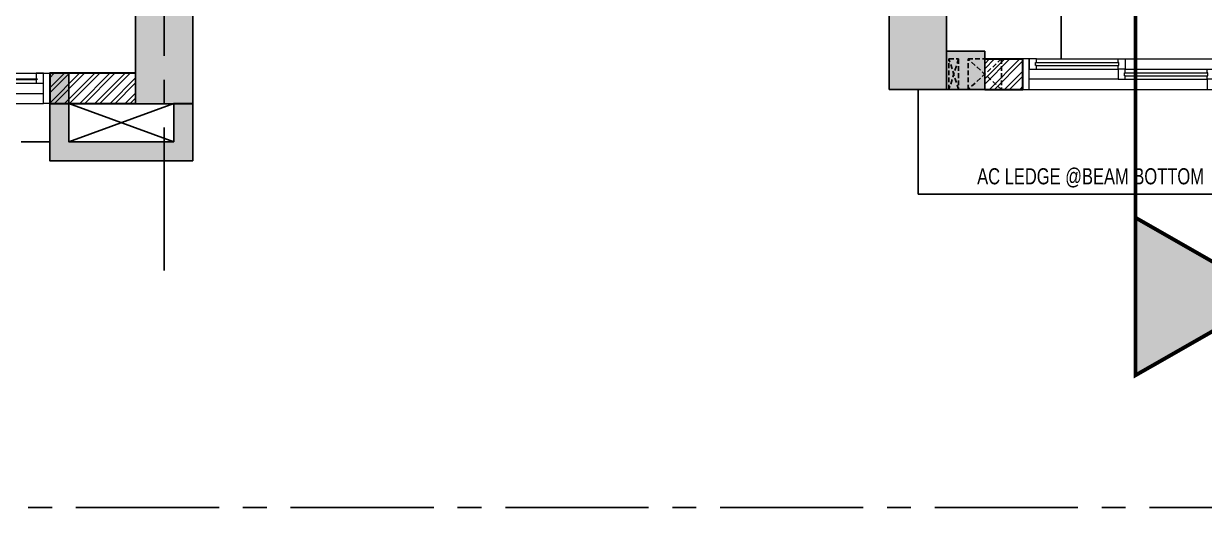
# Model space of a CAD drawing. Header units: millimetres. Extents: x 1066295 to 1300022, y -5734212 to -5454663.
# Drawn here: x 1187601 to 1193788, y -5724270 to -5721662 of the extents above; entities that cross this region are included whole.
import ezdxf

# ---------------------------------------------------------------- set-up
doc = ezdxf.new("R2010")
doc.units = ezdxf.units.MM
doc.header["$LTSCALE"] = 1000
doc.header["$MEASUREMENT"] = 0
for name, pattern in [('AUDIT_D_120904163729-0', [0]), ('T9_KEY PLAN(TYPICAL FLOOR)$0$3BHK-A$0$AUDIT_D_120904163729-0', [0]), ('T9_KEY PLAN(TYPICAL FLOOR)$0$3BHK-A$0$HIDDEN', [0.375, 0.25, -0.125]), ('T9_KEY PLAN(TYPICAL FLOOR)$0$T8 - TYPICAL FLOOR CORE$0$HIDDEN', [0.375, 0.25, -0.125]), ('T9_KEY PLAN(TYPICAL FLOOR)$0$T8(T9 IS SIMILAR) - TYPICAL FLOOR ELEVATION$0$AUDIT_D_120904163729-0', [0]), ('T9_KEY PLAN(TYPICAL FLOOR)$0$T8(T9 IS SIMILAR) - TYPICAL FLOOR ELEVATION$0$HIDDEN', [0.375, 0.25, -0.125]), ('T9_KEY PLAN(TYPICAL FLOOR)$0$T8_REFUGE COLUMNS$0$CENTER2', [1.125, 0.75, -0.125, 0.125, -0.125]), ('T9_PROFILE SECTIONS$0$T8_PROFILE SECTIONS$0$HIDDEN', [0.375, 0.25, -0.125]), ('T9_PROFILE SECTIONS$0$T8_PROFILE SECTIONS$0$PHANTOM2', [1.25, 0.625, -0.125, 0.125, -0.125, 0.125, -0.125])]:
    doc.linetypes.add(name, pattern=pattern)
doc.layers.get('0').update_dxf_attribs({"linetype": 'AUDIT_D_120904163729-0'})
for name, color, linetype in [('T9_KEY PLAN(TYPICAL FLOOR)$0$3BHK-A$0$$0$a-KIT FIX', 251, 'Continuous'), ('T9_KEY PLAN(TYPICAL FLOOR)$0$3BHK-A$0$A-HATCH -160', 251, 'T9_KEY PLAN(TYPICAL FLOOR)$0$3BHK-A$0$AUDIT_D_120904163729-0'), ('T9_KEY PLAN(TYPICAL FLOOR)$0$T8 - TYPICAL FLOOR CORE$0$A-SLAB SUNK-AC LEDGES', 251, 'T9_KEY PLAN(TYPICAL FLOOR)$0$T8 - TYPICAL FLOOR CORE$0$HIDDEN'), ('T9_KEY PLAN(TYPICAL FLOOR)$0$T8(T9 IS SIMILAR) - TYPICAL FLOOR ELEVATION$0$A-WALL HATCH', 252, 'T9_KEY PLAN(TYPICAL FLOOR)$0$T8(T9 IS SIMILAR) - TYPICAL FLOOR ELEVATION$0$AUDIT_D_120904163729-0'), ('T9_KEY PLAN(TYPICAL FLOOR)$0$T8(T9 IS SIMILAR) - TYPICAL FLOOR ELEVATION$0$A-WALL-FEATURES', 6, 'T9_KEY PLAN(TYPICAL FLOOR)$0$T8(T9 IS SIMILAR) - TYPICAL FLOOR ELEVATION$0$AUDIT_D_120904163729-0'), ('T9_KEY PLAN(TYPICAL FLOOR)$0$T8_REFUGE COLUMNS$0$A-CENTERLINE', 193, 'T9_KEY PLAN(TYPICAL FLOOR)$0$T8_REFUGE COLUMNS$0$CENTER2'), ('T9_KEY PLAN(TYPICAL FLOOR)$0$T8_REFUGE COLUMNS$0$A-RCC COLS', 3, 'Continuous'), ('T9_KEY PLAN(TYPICAL FLOOR)$0$T8_REFUGE COLUMNS$0$A-SHEAR WALL THICKENING', 3, 'Continuous'), ('T9_KEY PLAN(TYPICAL FLOOR)$0$T8_TYPICAL COLUMNS$0$A-RCC COLS', 3, 'Continuous'), ('T9_KEY PLAN(TYPICAL FLOOR)$0$T8_TYPICAL COLUMNS$0$A-SHEAR WALL THICKENING', 3, 'Continuous'), ('T9_PROFILE SECTIONS$0$T8_PROFILE SECTIONS$0$A-PROFILE SECTIONS', 81, 'T9_PROFILE SECTIONS$0$T8_PROFILE SECTIONS$0$PHANTOM2')]:
    doc.layers.add(name, color=color, linetype=linetype)
for name, color, linetype, lineweight in [('T9_KEY PLAN(TYPICAL FLOOR)$0$3BHK-A$0$$0$Window', 4, 'Continuous', 20), ('T9_KEY PLAN(TYPICAL FLOOR)$0$3BHK-A$0$$1$A-WALL- 160', 6, 'Continuous', 30), ('T9_KEY PLAN(TYPICAL FLOOR)$0$3BHK-A$0$A-WALL- 160', 6, 'Continuous', 30), ('T9_KEY PLAN(TYPICAL FLOOR)$0$3BHK-A$0$Window', 4, 'Continuous', 20), ('T9_KEY PLAN(TYPICAL FLOOR)$0$T8(T9 IS SIMILAR) - DIMENSION & TEXTING$0$T8 - TYPICAL FLOOR CORE$0$$1$a-Text', 4, 'Continuous', 0), ('T9_KEY PLAN(TYPICAL FLOOR)$0$T8(T9 IS SIMILAR)$0$D&W', 8, 'Continuous', 25)]:
    doc.layers.add(name, color=color, linetype=linetype, lineweight=lineweight)
doc.layers.add('T9_KEY PLAN(TYPICAL FLOOR)$0$T8_REFUGE COLUMNS$0$COL-HATCH', color=7, linetype='Continuous', lineweight=25, true_color=0xa3a3a3)
doc.styles.add('T9_KEY PLAN(TYPICAL FLOOR)$0$T8(T9 IS SIMILAR) - DIMENSION & TEXTING$0$T8 - TYPICAL FLOOR CORE$0$$1$ARIAL ARROW', font='swisscl.ttf')
pattern_1 = [(45, (-0.6522651603445411, 1285.594474900514), (-39.77475644174329, 39.7747564417433), []), (45, (25.86423909012228, 1285.594474900514), (-39.77475644174329, 39.7747564417433), [])]

# ---------------------------------------------------------------- blocks, each defined once
blk = doc.blocks.new('T9_PROFILE SECTIONS$0$T8_PROFILE SECTIONS$0$MH')
at = {"layer": 'T9_PROFILE SECTIONS$0$T8_PROFILE SECTIONS$0$A-PROFILE SECTIONS', "linetype": 'T9_PROFILE SECTIONS$0$T8_PROFILE SECTIONS$0$HIDDEN', "ltscale": 2}
h = blk.add_hatch(color=256, dxfattribs=at)
h.dxf.hatch_style = 1
h.paths.add_polyline_path([(1140354.458393542, -5697433.571052491), (1141077.626649499, -5697846.573007102), (1140354.458393542, -5698259.574961714)])
at = {"layer": 'T9_PROFILE SECTIONS$0$T8_PROFILE SECTIONS$0$A-PROFILE SECTIONS', "linetype": 'T9_PROFILE SECTIONS$0$T8_PROFILE SECTIONS$0$HIDDEN', "ltscale": 2, "const_width": 20}
blk.add_lwpolyline([(1140354.458393542, -5697433.571052491), (1140354.458393542, -5697433.571052491), (1141077.626649499, -5697846.573007102), (1140354.458393542, -5698259.574961714)], close=True, dxfattribs=at)
blk.add_lwpolyline([(1140354.458393542, -5697433.571052491), (1140354.458393542, -5700003.562580775)], dxfattribs=at)
blk = doc.blocks.new('T9_PROFILE SECTIONS$0$PROFILE SECTION LINE T9')
at = {"layer": 'T9_PROFILE SECTIONS$0$T8_PROFILE SECTIONS$0$A-PROFILE SECTIONS', "linetype": 'ByBlock', "xscale": -1, "rotation": 180}
blk.add_blockref('T9_PROFILE SECTIONS$0$T8_PROFILE SECTIONS$0$MH', (-1130900.981382919, -5706925.119072598, 0.02432551863291288), dxfattribs=at)
blk = doc.blocks.new('T9_KEY PLAN(TYPICAL FLOOR)$0$T8_REFUGE COLUMNS$0$A$C277F3394')
at = {"layer": 'T9_KEY PLAN(TYPICAL FLOOR)$0$T8_REFUGE COLUMNS$0$A-SHEAR WALL THICKENING', "linetype": 'ByBlock'}
h = blk.add_hatch(color=31, dxfattribs=at)
h.dxf.hatch_style = 1
h.paths.add_polyline_path([(-10710.19542702683, -184.9999999934807), (-10910.19542702683, -184.9999999934807), (-10910.19542702683, -384.9999999934807), (-10710.19542702683, -384.9999999934807)])
blk.add_lwpolyline([(-10710.19542702683, -184.9999999934807), (-10910.19542702683, -184.9999999934807), (-10910.19542702683, -384.9999999934807), (-10710.19542702683, -384.9999999934807)], close=True, dxfattribs=at)
blk = doc.blocks.new('T9_KEY PLAN(TYPICAL FLOOR)$0$T8_REFUGE COLUMNS$0$A$C46A13422')
at = {"layer": 'T9_KEY PLAN(TYPICAL FLOOR)$0$T8_REFUGE COLUMNS$0$A-SHEAR WALL THICKENING', "linetype": 'ByBlock'}
blk.add_blockref('T9_KEY PLAN(TYPICAL FLOOR)$0$T8_REFUGE COLUMNS$0$A$C277F3394', (-5609.804574582027, -7500.000000004657), dxfattribs=at)
blk = doc.blocks.new('T9_KEY PLAN(TYPICAL FLOOR)$0$T8_REFUGE COLUMNS')
at = {"layer": 'T9_KEY PLAN(TYPICAL FLOOR)$0$T8_REFUGE COLUMNS$0$COL-HATCH', "linetype": 'ByBlock'}
h = blk.add_hatch(color=256, dxfattribs=at)
h.dxf.hatch_style = 1
h.paths.add_polyline_path([(1215902.093489878, -5706299.862868129), (1216152.093489878, -5706299.862868129), (1216152.093489878, -5708099.863253396), (1215902.093489878, -5708099.863253396)])
h.paths.add_polyline_path([(1215902.093489878, -5708099.863253396), (1213292.093489846, -5708099.863253396), (1213292.093489846, -5707849.863253396), (1215902.093489878, -5707849.863253396)])
h.paths.add_polyline_path([(1196642.142185693, -5706299.862868129), (1196392.142185693, -5706299.862868129), (1196392.142185693, -5708099.863253396), (1196642.142185693, -5708099.863253396)])
h.paths.add_polyline_path([(1215902.069074492, -5723474.863638669), (1216152.069074492, -5723474.863638669), (1216152.069074492, -5721674.863253403), (1215902.069074492, -5721674.863253403)])
h.paths.add_polyline_path([(1215902.069074492, -5721924.863253403), (1213292.06907446, -5721924.863253403), (1213292.06907446, -5721674.863253405), (1215902.069074492, -5721674.863253405)])
h.paths.add_polyline_path([(1196642.069074492, -5723474.863638669), (1196392.069074492, -5723474.863638669), (1196392.069074492, -5721674.863253403), (1196642.069074492, -5721674.863253403)])
h.paths.add_polyline_path([(1198957.069074492, -5709939.863253396), (1199207.069074492, -5709939.863253396), (1199207.069074492, -5714149.863253396), (1198957.069074492, -5714149.863253396)])
h.paths.add_polyline_path([(1197682.069074492, -5711799.863253396), (1197432.069074492, -5711799.863253396), (1197432.069074492, -5709939.863253396), (1197682.069074492, -5709939.863253396)])
h.paths.add_polyline_path([(1184832.069074492, -5718799.863253396), (1185182.069074492, -5718799.863253396), (1185182.069074492, -5709299.863253396), (1184832.069074492, -5709299.863253396)])
h.paths.add_polyline_path([(1194132.069074492, -5714149.863253396), (1193882.069074492, -5714149.863253396), (1193882.069074492, -5709939.863253396), (1194132.069074492, -5709939.863253396)])
h.paths.add_polyline_path([(1189932.06907449, -5714149.863253396), (1190232.069074491, -5714149.863253396), (1190232.069074492, -5709914.863253396), (1189932.069074492, -5709914.863253396)])
h.paths.add_polyline_path([(1189932.069074492, -5719684.863253396), (1190232.069074492, -5719684.863253396), (1190232.069074492, -5715449.863253396), (1189932.069074492, -5715449.863253396)])
h.paths.add_polyline_path([(1194182.069072882, -5719609.863253396), (1193882.069074492, -5719609.863253396), (1193882.069074492, -5717174.863253396), (1194182.069072882, -5717174.863253396)])
h.paths.add_polyline_path([(1215612.069074492, -5719609.863253396), (1215862.069073092, -5719609.863253396), (1215862.069073092, -5715374.863253402), (1215612.069074492, -5715374.863253402)])
h.paths.add_polyline_path([(1210702.069074492, -5711724.863253396), (1207452.069074491, -5711724.863253396), (1207452.069074491, -5711474.861135699), (1210702.069074492, -5711474.861135699)])
h.paths.add_polyline_path([(1210702.069074492, -5713624.863253396), (1207452.069074491, -5713624.863253396), (1207452.069074491, -5713874.865371093), (1210702.069074492, -5713874.865371093)])
h.paths.add_polyline_path([(1210952.069074492, -5711474.861135699), (1210702.069074492, -5711474.861135699), (1210702.069074492, -5713874.863253396), (1210952.069074492, -5713874.863253396)])
h.paths.add_polyline_path([(1202442.065258295, -5712799.863253396), (1202692.069074492, -5712799.863253396), (1202692.069074492, -5710799.863253396), (1202442.065258295, -5710799.863253396)], flags=17)
h.paths.add_polyline_path([(1196682.069077291, -5715374.863253402), (1196932.069074492, -5715374.863253402), (1196932.069074492, -5719609.863253396), (1196682.069077291, -5719609.863253396)])
h.paths.add_polyline_path([(1210052.069074492, -5727009.863253403), (1209752.069074491, -5727009.863253403), (1209752.069074491, -5724474.863253403), (1210052.069074492, -5724474.863253403)])
h.paths.add_polyline_path([(1202492.069074492, -5727009.863253403), (1202792.069074492, -5727009.863253403), (1202792.069074492, -5724474.863253403), (1202492.069074492, -5724474.863253403)])
h.paths.add_polyline_path([(1199382.069074492, -5726829.863253403), (1199132.069074492, -5726829.863253403), (1199132.069074492, -5724474.863253403), (1199382.069074492, -5724474.863253403)])
h.paths.add_polyline_path([(1195392.069074492, -5726519.859366556), (1195742.069074492, -5726519.859366556), (1195742.069074492, -5724724.863253403), (1195392.069074492, -5724724.863253403)])
h.paths.add_polyline_path([(1195742.069074492, -5724124.863883417), (1195392.069074492, -5724124.863883417), (1195392.069074492, -5723274.863253403), (1195742.069074492, -5723274.863253403)])
h.paths.add_polyline_path([(1217152.069074492, -5726519.859366556), (1216802.069074492, -5726519.859366556), (1216802.069074492, -5724724.863253403), (1217152.069074492, -5724724.863253403)])
h.paths.add_polyline_path([(1216802.069074492, -5724124.863883417), (1217152.069074492, -5724124.863883417), (1217152.069074492, -5723274.863253403), (1216802.069074492, -5723274.863253403)])
h.paths.add_polyline_path([(1213162.069074492, -5726829.863253403), (1213412.069074492, -5726829.863253403), (1213412.069074492, -5724474.863253403), (1213162.069074492, -5724474.863253403)])
h.paths.add_polyline_path([(1209602.069074491, -5723474.863253403), (1209852.069074491, -5723474.863253403), (1209852.069074491, -5721674.863253403), (1209602.069074491, -5721674.863253403)])
h.paths.add_polyline_path([(1212262.069074492, -5721674.863253403), (1210752.069074492, -5721674.863253403), (1210752.069074492, -5721924.863253403), (1212262.069074492, -5721924.863253403)])
h.paths.add_polyline_path([(1212742.069074492, -5719224.863253402), (1207452.069074492, -5719224.863253403), (1207452.069074492, -5718974.863253403), (1212742.069074492, -5718974.863253402)])
h.paths.add_polyline_path([(1214067.069074491, -5718349.863253396), (1213817.069074491, -5718349.863253396), (1213817.069074492, -5716424.863253396), (1214067.069074492, -5716424.863253396)])
h.paths.add_polyline_path([(1213587.069074492, -5709939.863253396), (1213337.069074492, -5709939.863253396), (1213337.069074492, -5714149.863253396), (1213587.069074492, -5714149.863253396)])
h.paths.add_polyline_path([(1214862.069074492, -5711799.863253396), (1215112.069074492, -5711799.863253396), (1215112.069074492, -5709939.863253396), (1214862.069074492, -5709939.863253396)])
h.paths.add_polyline_path([(1227712.069074492, -5718799.863253396), (1227362.069074492, -5718799.863253396), (1227362.069074492, -5709299.863253396), (1227712.069074492, -5709299.863253396)])
h.paths.add_polyline_path([(1218412.069074492, -5714149.863253396), (1218662.069074492, -5714149.863253396), (1218662.069074492, -5709939.863253396), (1218412.069074492, -5709939.863253396)])
h.paths.add_polyline_path([(1222612.069074493, -5714149.863253396), (1222312.069074492, -5714149.863253396), (1222312.069074491, -5709914.863253396), (1222612.069074492, -5709914.863253396)])
h.paths.add_polyline_path([(1222612.069074492, -5719684.863253396), (1222312.069074492, -5719684.863253396), (1222312.069074492, -5715449.863253396), (1222612.069074492, -5715449.863253396)])
h.paths.add_polyline_path([(1218362.069076101, -5719609.863253396), (1218662.069074492, -5719609.863253396), (1218662.069074492, -5717174.863253396), (1218362.069076101, -5717174.863253396)])
h.paths.add_polyline_path([(1202742.069074492, -5716974.863253378), (1202992.069074492, -5716974.863253378), (1202992.069074492, -5718974.863253403), (1202742.069074492, -5718974.863253403)])
h.paths.add_polyline_path([(1204842.069074492, -5716974.863253378), (1205092.069074492, -5716974.863253378), (1205092.069074492, -5718974.863253403), (1204842.069074492, -5718974.863253403)])
h.paths.add_polyline_path([(1217152.069084531, -5701889.863253396), (1216802.069084531, -5701889.863253396), (1216802.069077838, -5705049.858736535), (1217152.069077838, -5705049.858736535)])
h.paths.add_polyline_path([(1216802.069077838, -5705649.862623381), (1217152.069077838, -5705649.862623381), (1217152.069077838, -5706499.863253396), (1216802.069077838, -5706499.863253396)])
h.paths.add_polyline_path([(1213162.069077838, -5701089.863253396), (1213412.069077838, -5701089.863253396), (1213412.069077839, -5705299.863253396), (1213162.069077839, -5705299.863253396)])
h.paths.add_polyline_path([(1210052.069074492, -5701089.863253396), (1209752.069074491, -5701089.863253396), (1209752.069074491, -5705299.863253396), (1210052.069074492, -5705299.863253396)])
h.paths.add_polyline_path([(1209602.069074491, -5706299.863253396), (1209852.069074491, -5706299.863253396), (1209852.069074491, -5708099.863253396), (1209602.069074491, -5708099.863253396)])
h.paths.add_polyline_path([(1212262.093489846, -5708099.863253396), (1210752.093489846, -5708099.863253396), (1210752.093489846, -5707849.863253396), (1212262.093489846, -5707849.863253396)])
h.paths.add_polyline_path([(1195392.069077838, -5701889.863253396), (1195742.069077838, -5701889.863253396), (1195742.069077838, -5705049.858736535), (1195392.069077838, -5705049.858736535)])
h.paths.add_polyline_path([(1195742.069077838, -5705649.862623381), (1195392.069077838, -5705649.862623381), (1195392.069077838, -5706499.863253396), (1195742.069077838, -5706499.863253396)])
h.paths.add_polyline_path([(1199382.069077838, -5701089.863253396), (1199132.069077838, -5701089.863253396), (1199132.069077839, -5705299.863253396), (1199382.069077839, -5705299.863253396)])
h.paths.add_polyline_path([(1202492.069074492, -5701089.863253396), (1202792.069074492, -5701089.863253396), (1202792.069074492, -5705299.863253396), (1202492.069074492, -5705299.863253396)])
h.paths.add_polyline_path([(1202942.069074492, -5706299.863253396), (1202692.069074492, -5706299.863253396), (1202692.069074492, -5708099.863253396), (1202942.069074492, -5708099.863253396)])
h.paths.add_polyline_path([(1200282.044659137, -5708099.863253396), (1201792.044659137, -5708099.863253396), (1201792.044659137, -5707849.863253396), (1200282.044659137, -5707849.863253396)])
h.paths.add_polyline_path([(1207452.069074491, -5710799.863253397), (1211787.069074492, -5710799.8632534), (1211787.069074492, -5710549.863253399), (1207452.069074491, -5710549.863253396)])
h.paths.add_polyline_path([(1200042.069074492, -5713849.862096218), (1200042.069074492, -5710549.863253396), (1205092.069074492, -5710549.863253396), (1205092.069074492, -5712999.863253396), (1204842.069074492, -5712999.863253396), (1204841.987936882, -5710799.863253396), (1200292.069074492, -5710799.863253396), (1200292.069074492, -5713849.862096218)])
h.paths.add_polyline_path([(1198907.069074492, -5719224.863253403), (1205092.069074492, -5719224.863253403), (1205092.069074492, -5718974.863253403), (1198907.069074492, -5718974.863253403)])
h.paths.add_polyline_path([(1202942.069074492, -5723474.863253403), (1202692.069074492, -5723474.863253403), (1202692.069074492, -5721674.863253403), (1202942.069074492, -5721674.863253403)])
h.paths.add_polyline_path([(1200282.069074492, -5721674.863253403), (1201792.069074492, -5721674.863253403), (1201792.069074492, -5721924.863253403), (1200282.069074492, -5721924.863253403)])
h.paths.add_polyline_path([(1196932.069074492, -5715624.863253403), (1203832.069074492, -5715624.863253403), (1203832.069074492, -5715374.863253402), (1196932.069074492, -5715374.863253402)])
h.paths.add_polyline_path([(1215612.069074492, -5715624.863253403), (1207452.069074491, -5715624.863253403), (1207452.069074491, -5715374.863253396), (1215612.069074492, -5715374.863253396)])
h.paths.add_polyline_path([(1196642.069074492, -5721924.863253403), (1199252.069074523, -5721924.863253403), (1199252.069074523, -5721674.863253405), (1196642.069074492, -5721674.863253405)])
h.paths.add_polyline_path([(1196642.142185693, -5708099.863253396), (1199252.142185725, -5708099.863253396), (1199252.142185725, -5707849.863253396), (1196642.142185693, -5707849.863253396)])
h.paths.add_polyline_path([(1198007.069074492, -5718974.863253403), (1196932.069074492, -5718974.863253403), (1196932.069074492, -5719224.863253403), (1198007.069074492, -5719224.863253403)])
at = {"layer": 'T9_KEY PLAN(TYPICAL FLOOR)$0$T8_REFUGE COLUMNS$0$A-CENTERLINE'}
for p, q in [((1190082.069074492, -5720558.787659312), (1190082.069074492, -5698299.636913834)), ((1217370.295760799, -5721799.863253404), (1182156.903157666, -5721799.863253404))]:
    blk.add_line(p, q, dxfattribs=at)
at = {"layer": 'T9_KEY PLAN(TYPICAL FLOOR)$0$T8_REFUGE COLUMNS$0$A-RCC COLS', "linetype": 'ByBlock'}
for points in [[(1189932.069074492, -5719684.863253396), (1190232.069074492, -5719684.863253396), (1190232.069074492, -5715449.863253396), (1189932.069074492, -5715449.863253396)], [(1194182.069072882, -5719609.863253396), (1193882.069074492, -5719609.863253396), (1193882.069074492, -5717174.863253396), (1194182.069072882, -5717174.863253396)]]:
    blk.add_lwpolyline(points, close=True, dxfattribs=at)
blk.add_blockref('T9_KEY PLAN(TYPICAL FLOOR)$0$T8_REFUGE COLUMNS$0$A$C46A13422', (1210702.069074492, -5711724.863253396), dxfattribs=at)
blk = doc.blocks.new('T9_KEY PLAN(TYPICAL FLOOR)$0$T8_TYPICAL COLUMNS$0$A$C277F3394')
at = {"layer": 'T9_KEY PLAN(TYPICAL FLOOR)$0$T8_TYPICAL COLUMNS$0$A-SHEAR WALL THICKENING', "linetype": 'ByBlock'}
h = blk.add_hatch(color=31, dxfattribs=at)
h.dxf.hatch_style = 1
h.paths.add_polyline_path([(-10710.19542702683, -184.9999999934807), (-10910.19542702683, -184.9999999934807), (-10910.19542702683, -384.9999999934807), (-10710.19542702683, -384.9999999934807)])
blk.add_lwpolyline([(-10710.19542702683, -184.9999999934807), (-10910.19542702683, -184.9999999934807), (-10910.19542702683, -384.9999999934807), (-10710.19542702683, -384.9999999934807)], close=True, dxfattribs=at)
blk = doc.blocks.new('T9_KEY PLAN(TYPICAL FLOOR)$0$T8_TYPICAL COLUMNS$0$A$C46A13422')
at = {"layer": 'T9_KEY PLAN(TYPICAL FLOOR)$0$T8_TYPICAL COLUMNS$0$A-SHEAR WALL THICKENING', "linetype": 'ByBlock'}
blk.add_blockref('T9_KEY PLAN(TYPICAL FLOOR)$0$T8_TYPICAL COLUMNS$0$A$C277F3394', (-5609.804574582027, -7500.000000004657), dxfattribs=at)
blk = doc.blocks.new('T9_KEY PLAN(TYPICAL FLOOR)$0$T8_TYPICAL COLUMNS')
at = {"layer": 'T9_KEY PLAN(TYPICAL FLOOR)$0$T8_TYPICAL COLUMNS$0$A-RCC COLS', "linetype": 'ByBlock'}
for name, p in [('T9_KEY PLAN(TYPICAL FLOOR)$0$T8_REFUGE COLUMNS', (0, 0)), ('T9_KEY PLAN(TYPICAL FLOOR)$0$T8_TYPICAL COLUMNS$0$A$C46A13422', (1210702.069074492, -5711724.863253396))]:
    blk.add_blockref(name, p, dxfattribs=at)
blk = doc.blocks.new('T9_KEY PLAN(TYPICAL FLOOR)$0$3BHK-A$0$2400')
at = {"layer": 'T9_KEY PLAN(TYPICAL FLOOR)$0$3BHK-A$0$Window', "color": 1, "lineweight": 13}
for p, q in [((1151176.486151809, -5692111.929242792), (1148842.486151809, -5692111.929242792)), ((1149607.486151809, -5692111.929242792), (1148879.986151809, -5692111.929242792)), ((1149607.486151809, -5692165.255909459), (1148879.986151809, -5692165.255909459)), ((1150373.736151809, -5692165.255909459), (1149644.986151809, -5692165.255909459)), ((1150411.236151809, -5692165.255909459), (1151176.48615181, -5692165.25590946)), ((1149607.486151809, -5692218.582576125), (1148842.486151809, -5692218.582576125)), ((1150373.736151809, -5692218.582576125), (1149644.986151809, -5692218.582576125)), ((1151138.986151809, -5692218.582576125), (1150411.236151809, -5692218.582576125)), ((1150373.736151809, -5692271.929242792), (1148842.486151809, -5692271.929242792)), ((1151138.986151809, -5692271.929242792), (1150411.236151809, -5692271.929242792))]:
    blk.add_line(p, q, dxfattribs=at)
at = {"layer": 'T9_KEY PLAN(TYPICAL FLOOR)$0$3BHK-A$0$Window', "color": 5, "lineweight": 13}
for p, q in [((1149607.486151809, -5692142.172576125), (1148879.986151809, -5692142.172576125)), ((1149607.486151809, -5692146.672576125), (1148879.986151809, -5692146.672576125)), ((1150373.736151809, -5692183.839242792), (1149644.986151809, -5692183.839242792)), ((1150373.736151809, -5692199.999242792), (1149644.986151809, -5692199.999242792)), ((1151138.986151809, -5692237.165909459), (1150411.236151809, -5692237.165909459)), ((1151138.986151809, -5692253.345909459), (1150411.236151809, -5692253.345909459))]:
    blk.add_line(p, q, dxfattribs=at)
at = {"layer": 'T9_KEY PLAN(TYPICAL FLOOR)$0$3BHK-A$0$Window', "color": 4, "lineweight": 13}
for points in [[(1148842.486151809, -5692111.929242792), (1148809.486151809, -5692111.929242792), (1148809.486151809, -5692271.929242792), (1148842.486151809, -5692271.929242792)], [(1148879.986151809, -5692146.672576125), (1148879.986151809, -5692165.255909459), (1148842.486151809, -5692165.255909459), (1148842.486151809, -5692111.929242792), (1148879.986151809, -5692111.929242792), (1148879.986151809, -5692142.172576125), (1148875.486151809, -5692142.172576125), (1148875.486151809, -5692146.672576125)], [(1149607.486151809, -5692146.672576125), (1149607.486151809, -5692165.255909459), (1149644.986151809, -5692165.255909459), (1149644.986151809, -5692111.929242792), (1149607.486151809, -5692111.929242792), (1149607.486151809, -5692142.172576125), (1149611.986151809, -5692142.172576125), (1149611.986151809, -5692146.672576125)], [(1151209.486151809, -5692111.929242792), (1151176.486151809, -5692111.929242792), (1151176.486151809, -5692271.929242792), (1151209.486151809, -5692271.929242792)], [(1149644.986151809, -5692199.999242792), (1149644.986151809, -5692218.582576125), (1149607.486151809, -5692218.582576125), (1149607.486151809, -5692165.255909459), (1149644.986151809, -5692165.255909459), (1149644.986151809, -5692183.839242792), (1149640.486151809, -5692183.839242792), (1149640.486151809, -5692199.999242792)], [(1150373.736151809, -5692199.999242792), (1150373.736151809, -5692218.582576125), (1150411.236151809, -5692218.582576125), (1150411.236151809, -5692165.255909459), (1150373.736151809, -5692165.255909459), (1150373.736151809, -5692183.839242792), (1150378.236151809, -5692183.839242792), (1150378.236151809, -5692199.999242792)], [(1150411.236151809, -5692253.345909459), (1150411.236151809, -5692271.929242792), (1150373.736151809, -5692271.929242792), (1150373.736151809, -5692218.582576125), (1150411.236151809, -5692218.582576125), (1150411.236151809, -5692237.165909459), (1150406.736151809, -5692237.165909459), (1150406.736151809, -5692253.345909459)], [(1151138.986151809, -5692253.345909459), (1151138.986151809, -5692271.929242792), (1151176.486151809, -5692271.929242792), (1151176.486151809, -5692218.582576125), (1151138.986151809, -5692218.582576125), (1151138.986151809, -5692237.165909459), (1151143.486151809, -5692237.165909459), (1151143.486151809, -5692253.345909459)]]:
    blk.add_lwpolyline(points, close=True, dxfattribs=at)
blk = doc.blocks.new('T9_KEY PLAN(TYPICAL FLOOR)$0$3BHK-A$0$$0$1500')
at = {"layer": 'T9_KEY PLAN(TYPICAL FLOOR)$0$3BHK-A$0$$0$Window', "color": 1, "lineweight": 13}
for p, q in [((1150276.486151809, -5694418.8163806), (1148842.486151809, -5694418.8163806)), ((1149307.486151809, -5694418.8163806), (1148879.986151809, -5694418.8163806)), ((1149307.486151809, -5694472.143047268), (1148879.986151809, -5694472.143047268)), ((1149773.736151809, -5694472.143047268), (1149344.986151809, -5694472.143047268)), ((1149811.236151809, -5694472.143047268), (1150276.48615181, -5694472.143047269)), ((1149307.486151809, -5694525.469713934), (1148842.486151809, -5694525.469713934)), ((1149773.736151809, -5694525.469713934), (1149344.986151809, -5694525.469713934)), ((1150238.986151809, -5694525.469713934), (1149811.236151809, -5694525.469713934)), ((1149773.736151809, -5694578.8163806), (1148842.486151809, -5694578.8163806)), ((1150238.986151809, -5694578.8163806), (1149811.236151809, -5694578.8163806))]:
    blk.add_line(p, q, dxfattribs=at)
at = {"layer": 'T9_KEY PLAN(TYPICAL FLOOR)$0$3BHK-A$0$$0$Window', "color": 5, "lineweight": 13}
for p, q in [((1149307.486151809, -5694449.059713934), (1148879.986151809, -5694449.059713934)), ((1149307.486151809, -5694453.559713934), (1148879.986151809, -5694453.559713934)), ((1149773.736151809, -5694490.726380601), (1149344.986151809, -5694490.726380601)), ((1149773.736151809, -5694506.886380601), (1149344.986151809, -5694506.886380601)), ((1150238.986151809, -5694544.053047268), (1149811.236151809, -5694544.053047268)), ((1150238.986151809, -5694560.233047267), (1149811.236151809, -5694560.233047267))]:
    blk.add_line(p, q, dxfattribs=at)
at = {"layer": 'T9_KEY PLAN(TYPICAL FLOOR)$0$3BHK-A$0$$0$Window', "color": 4, "lineweight": 13}
for points in [[(1148842.486151809, -5694418.8163806), (1148809.486151809, -5694418.8163806), (1148809.486151809, -5694578.8163806), (1148842.486151809, -5694578.8163806)], [(1148879.986151809, -5694453.559713934), (1148879.986151809, -5694472.143047268), (1148842.486151809, -5694472.143047268), (1148842.486151809, -5694418.8163806), (1148879.986151809, -5694418.8163806), (1148879.986151809, -5694449.059713934), (1148875.486151809, -5694449.059713934), (1148875.486151809, -5694453.559713934)], [(1149307.486151809, -5694453.559713934), (1149307.486151809, -5694472.143047268), (1149344.986151809, -5694472.143047268), (1149344.986151809, -5694418.8163806), (1149307.486151809, -5694418.8163806), (1149307.486151809, -5694449.059713934), (1149311.986151809, -5694449.059713934), (1149311.986151809, -5694453.559713934)], [(1150309.486151809, -5694418.8163806), (1150276.486151809, -5694418.8163806), (1150276.486151809, -5694578.8163806), (1150309.486151809, -5694578.8163806)], [(1149344.986151809, -5694506.886380601), (1149344.986151809, -5694525.469713934), (1149307.486151809, -5694525.469713934), (1149307.486151809, -5694472.143047268), (1149344.986151809, -5694472.143047268), (1149344.986151809, -5694490.726380601), (1149340.486151809, -5694490.726380601), (1149340.486151809, -5694506.886380601)], [(1149773.736151809, -5694506.886380601), (1149773.736151809, -5694525.469713934), (1149811.236151809, -5694525.469713934), (1149811.236151809, -5694472.143047268), (1149773.736151809, -5694472.143047268), (1149773.736151809, -5694490.726380601), (1149778.236151809, -5694490.726380601), (1149778.236151809, -5694506.886380601)], [(1149811.236151809, -5694560.233047267), (1149811.236151809, -5694578.8163806), (1149773.736151809, -5694578.8163806), (1149773.736151809, -5694525.469713934), (1149811.236151809, -5694525.469713934), (1149811.236151809, -5694544.053047268), (1149806.736151809, -5694544.053047268), (1149806.736151809, -5694560.233047267)], [(1150238.986151809, -5694560.233047267), (1150238.986151809, -5694578.8163806), (1150276.486151809, -5694578.8163806), (1150276.486151809, -5694525.469713934), (1150238.986151809, -5694525.469713934), (1150238.986151809, -5694544.053047268), (1150243.486151809, -5694544.053047268), (1150243.486151809, -5694560.233047267)]]:
    blk.add_lwpolyline(points, close=True, dxfattribs=at)
blk = doc.blocks.new('T9_KEY PLAN(TYPICAL FLOOR)')
at = {"layer": 'T9_KEY PLAN(TYPICAL FLOOR)$0$3BHK-A$0$A-HATCH -160', "linetype": 'ByBlock'}
h = blk.add_hatch(dxfattribs=at)
h.set_pattern_fill('ANSI32', color=8, scale=150)
h.set_pattern_definition(pattern_1)
h.paths.add_polyline_path([(1194382.135293066, -5719609.863820993), (1194582.231456185, -5719609.863820993), (1194582.231456185, -5719449.863223256), (1194382.135293066, -5719449.863223256)])
h = blk.add_hatch(dxfattribs=at)
h.set_pattern_fill('ANSI32', color=8, scale=150)
h.set_pattern_definition(pattern_1)
h.paths.add_polyline_path([(1189482.739604954, -5719684.738042262), (1189932.739604953, -5719684.738042262), (1189932.739604953, -5719524.705498151), (1189482.739604954, -5719524.705498151)])
at = {"layer": 'T9_KEY PLAN(TYPICAL FLOOR)$0$T8(T9 IS SIMILAR) - TYPICAL FLOOR ELEVATION$0$A-WALL HATCH', "linetype": 'ByBlock'}
h = blk.add_hatch(dxfattribs=at)
h.set_pattern_fill('ZIGZAG', color=8, scale=250)
h.set_pattern_definition([(0, (0, 0), (31.25, 31.25), [31.25, -31.25]), (90, (31.25, 0), (-31.25, 31.25), [31.25, -31.25])])
h.paths.add_polyline_path([(1186332.744911022, -5719983.513847706), (1186332.744911022, -5719683.513847706), (1186432.744911022, -5719683.513847706), (1186432.744911021, -5719883.513847706), (1186982.742257987, -5719883.513847708), (1186982.742257987, -5719523.462200978), (1187082.742257987, -5719523.462200978), (1187082.742257988, -5719983.513847708)])
h.paths.add_polyline_path([(1190232.739604954, -5719983.513847706), (1190232.739604954, -5719683.513847706), (1190132.739604954, -5719683.513847706), (1190132.739604955, -5719883.513847706), (1189582.742257989, -5719883.513847708), (1189582.742257989, -5719523.462200978), (1189482.742257989, -5719523.462200978), (1189482.742257989, -5719983.513847708)])
h.paths.add_polyline_path([(1190857.655016405, -5717933.453114517), (1190857.655016405, -5717733.453114517), (1190757.655016405, -5717733.453114517), (1190757.655016405, -5717933.453114517)])
h.paths.add_polyline_path([(1193357.655016405, -5717733.453114517), (1193357.655016405, -5717933.453114517), (1193257.655016405, -5717933.453114517), (1193257.655016405, -5717733.453114517)])
h.paths.add_polyline_path([(1196632.824636635, -5709938.81322376), (1196632.824636635, -5709738.81322376), (1196532.824636635, -5709738.81322376), (1196532.824636635, -5709938.81322376)])
h.paths.add_polyline_path([(1194131.992500206, -5709738.813223761), (1194131.992500206, -5709938.813223761), (1194031.992500206, -5709938.813223761), (1194031.992500206, -5709738.813223761)])
h.paths.add_polyline_path([(1195742.656880111, -5701889.698001103), (1196212.787461024, -5701889.6980011), (1196212.787461024, -5702349.698001103), (1196112.787461021, -5702349.698001103), (1196112.787461021, -5701989.6980011), (1195742.656880111, -5701989.698001103)])
h.paths.add_polyline_path([(1198312.787461024, -5702349.698001103), (1198312.787461024, -5701889.698001102), (1199132.592345926, -5701889.698001103), (1199132.592345926, -5701989.698001103), (1198412.787461025, -5701989.698001102), (1198412.787461025, -5702349.698001103)])
h.paths.add_polyline_path([(1199662.520018372, -5701090.315009164), (1199662.520018372, -5700890.315009164), (1199762.520018372, -5700890.315009164), (1199762.520018372, -5701090.315009164)])
h.paths.add_polyline_path([(1201862.646937739, -5700890.315009164), (1201862.646937739, -5701090.315009164), (1201962.646937739, -5701090.315009164), (1201962.646937739, -5700890.315009164)])
h.paths.add_polyline_path([(1210681.882062078, -5700890.315009164), (1210681.882062078, -5701090.315009164), (1210581.882062078, -5701090.315009164), (1210581.882062078, -5700890.315009164)])
h.paths.add_polyline_path([(1212882.008981445, -5701090.315009164), (1212882.008981445, -5700890.315009164), (1212782.008981445, -5700890.315009164), (1212782.008981445, -5701090.315009164)])
h.paths.add_polyline_path([(1214231.79839973, -5702349.698001103), (1214231.79839973, -5701889.698001098), (1213412.264499907, -5701889.698001103), (1213412.264499907, -5701989.698001103), (1214131.79839973, -5701989.698001098), (1214131.79839973, -5702349.698001103)])
h.paths.add_polyline_path([(1216801.936660584, -5701889.698000361), (1216331.79839973, -5701889.698001101), (1216331.79839973, -5702349.698001103), (1216431.798399733, -5702349.698001103), (1216431.798399733, -5701989.698001101), (1216801.936660372, -5701989.698001885)])
h.paths.add_polyline_path([(1215911.704363182, -5709938.81322376), (1215911.704363182, -5709738.81322376), (1216011.704363182, -5709738.81322376), (1216011.704363182, -5709938.81322376)])
h.paths.add_polyline_path([(1218412.536499611, -5709738.813223761), (1218412.536499611, -5709938.813223761), (1218512.536499611, -5709938.813223761), (1218512.536499611, -5709738.813223761)])
h.paths.add_polyline_path([(1221686.873983412, -5717933.453114517), (1221686.873983412, -5717733.453114517), (1221786.873983412, -5717733.453114517), (1221786.873983412, -5717933.453114517)])
h.paths.add_polyline_path([(1219186.873983412, -5717733.453114517), (1219186.873983412, -5717933.453114517), (1219286.873983412, -5717933.453114517), (1219286.873983412, -5717733.453114517)])
h.paths.add_polyline_path([(1222311.789394862, -5719983.513847706), (1222311.789394862, -5719683.513847706), (1222411.789394862, -5719683.513847706), (1222411.789394861, -5719883.513847706), (1222961.786741827, -5719883.513847708), (1222961.786741827, -5719523.462200978), (1223061.786741827, -5719523.462200978), (1223061.786741827, -5719983.513847708)])
h.paths.add_polyline_path([(1226211.784088794, -5719983.513847706), (1226211.784088794, -5719683.513847706), (1226111.784088794, -5719683.513847706), (1226111.784088794, -5719883.513847706), (1225561.786741828, -5719883.513847708), (1225561.786741828, -5719523.462200978), (1225461.786741828, -5719523.462200978), (1225461.786741828, -5719983.513847708)])
h.paths.add_polyline_path([(1217001.923366661, -5727584.643967761), (1216901.923366661, -5727584.643967761), (1216901.923366661, -5727784.643967762), (1216356.798399731, -5727784.643967762), (1216356.798399731, -5727424.643967764), (1216256.798399731, -5727424.643967764), (1216256.798399731, -5727884.643967762), (1217001.923366661, -5727884.643967762)])
h.paths.add_polyline_path([(1214156.798399717, -5727424.643967764), (1214056.798399717, -5727424.643967764), (1214056.798399718, -5727784.643967762), (1213412.264499907, -5727784.643967762), (1213412.264499907, -5727884.643967761), (1214156.798399718, -5727884.643967763)])
h.paths.add_polyline_path([(1210681.882062078, -5728884.026959701), (1210681.882062078, -5728684.026959701), (1210581.882062078, -5728684.026959701), (1210581.882062078, -5728884.026959701)])
h.paths.add_polyline_path([(1212882.008981445, -5728684.026959701), (1212882.008981445, -5728884.026959701), (1212782.008981445, -5728884.026959701), (1212782.008981445, -5728684.026959701)])
h.paths.add_polyline_path([(1201862.646937739, -5728884.026959701), (1201862.646937739, -5728684.026959701), (1201962.646937739, -5728684.026959701), (1201962.646937739, -5728884.026959701)])
h.paths.add_polyline_path([(1199662.520018372, -5728684.026959701), (1199662.520018372, -5728884.026959701), (1199762.520018372, -5728884.026959701), (1199762.520018372, -5728684.026959701)])
h.paths.add_polyline_path([(1198387.730600097, -5727424.643967764), (1198487.730600097, -5727424.643967764), (1198487.730600097, -5727784.643967762), (1199132.264499908, -5727784.643967762), (1199132.264499908, -5727884.643967761), (1198387.730600098, -5727884.643967763)])
h.paths.add_polyline_path([(1195542.605633154, -5727584.643967761), (1195642.605633154, -5727584.643967761), (1195642.605633154, -5727784.643967762), (1196187.730600085, -5727784.643967762), (1196187.730600086, -5727424.643967764), (1196287.730600086, -5727424.643967764), (1196287.730600085, -5727884.643967762), (1195542.605633154, -5727884.643967762)])
at = {"color": 8, "linetype": 'T9_KEY PLAN(TYPICAL FLOOR)$0$3BHK-A$0$HIDDEN', "ltscale": 0.1}
for p, q in [((1194244.635293066, -5719449.863253396, -0.5138890929442234), (1194194.635293066, -5719609.863253396, -0.5138890929442234)), ((1194244.635293066, -5719609.863253396, -0.5138890929442234), (1194194.635293066, -5719449.863253396, -0.5138890929442234)), ((1194469.635293066, -5719609.863253396, -0.5138890929442234), (1194294.635293066, -5719449.863253396, -0.5138890929442234)), ((1194469.635293066, -5719449.863253396, -0.5138890929442234), (1194294.635293066, -5719609.863253396, -0.5138890929442234))]:
    blk.add_line(p, q, dxfattribs=at)
at = {"color": 8, "linetype": 'T9_KEY PLAN(TYPICAL FLOOR)$0$3BHK-A$0$HIDDEN', "ltscale": 0.1, "elevation": -0.5138890929442234}
for points in [[(1194244.635293066, -5719609.863253396), (1194194.635293066, -5719609.863253396), (1194194.635293066, -5719449.863253396), (1194244.635293066, -5719449.863253396)], [(1194469.635293066, -5719609.863253396), (1194294.635293066, -5719609.863253396), (1194294.635293066, -5719449.863253396), (1194469.635293066, -5719449.863253396)]]:
    blk.add_lwpolyline(points, close=True, dxfattribs=at)
at = {"layer": 'T9_KEY PLAN(TYPICAL FLOOR)$0$3BHK-A$0$$0$a-KIT FIX', "color": 8}
blk.add_line((1194782.267745906, -5719448.618787833, -0.02432551863291288), (1194782.267745906, -5715473.977254176, -0.02432551863291288), dxfattribs=at)
at = {"layer": 'T9_KEY PLAN(TYPICAL FLOOR)$0$3BHK-A$0$$1$A-WALL- 160', "color": 8, "linetype": 'ByBlock'}
for p, q in [((1194382.135293066, -5719449.863223256, -1.003452667255534), (1194582.231456185, -5719449.863223256, -0.5138890929442234)), ((1194582.231456185, -5719609.863223256, -0.5138890929442234), (1194582.231456185, -5719449.863223256, -0.5138890929442234)), ((1194382.135293066, -5719609.863253396, -0.5138890929442234), (1194582.231456185, -5719609.863223256, -0.5138890929442234))]:
    blk.add_line(p, q, dxfattribs=at)
at = {"layer": 'T9_KEY PLAN(TYPICAL FLOOR)$0$3BHK-A$0$A-WALL- 160', "color": 8, "linetype": 'ByBlock'}
for p, q in [((1189482.739604953, -5719523.462200977, -0.02432551863291288), (1189482.739604953, -5719683.462200977, -0.02432551863291288)), ((1189482.739604953, -5719523.462200977, -0.02432551863291288), (1189932.739604953, -5719523.462200977, -0.02432551863291288)), ((1189482.739604953, -5719683.462200977, -0.02432551863291288), (1189932.739604953, -5719683.462200977, -0.02432551863291288))]:
    blk.add_line(p, q, dxfattribs=at)
at = {"layer": 'T9_KEY PLAN(TYPICAL FLOOR)$0$T8 - TYPICAL FLOOR CORE$0$A-SLAB SUNK-AC LEDGES', "color": 8, "linetype": 'ByBlock'}
for p, q in [((1194032.528819618, -5719608.649848101, -0.02432551863291288), (1194032.528819618, -5720158.357093656, -0.02432551863291288)), ((1194032.528819618, -5720158.357093656, -0.02432551863291288), (1196082.231456206, -5720158.357093656, -0.02432551863291288))]:
    blk.add_line(p, q, dxfattribs=at)
at = {"layer": 'T9_KEY PLAN(TYPICAL FLOOR)$0$T8(T9 IS SIMILAR) - TYPICAL FLOOR ELEVATION$0$A-WALL-FEATURES', "color": 8, "linetype": 'ByBlock'}
for p, q in [((1189582.742257988, -5719683.513847707, -0.02432551863291288), (1190132.739604953, -5719883.513847706, -0.02432551863291288)), ((1190132.739604953, -5719683.513847706, -0.02432551863291288), (1189582.742257988, -5719883.513847708, -0.02432551863291288))]:
    blk.add_line(p, q, dxfattribs=at)
at = {"layer": 'T9_KEY PLAN(TYPICAL FLOOR)$0$T8(T9 IS SIMILAR) - TYPICAL FLOOR ELEVATION$0$A-WALL-FEATURES', "color": 8, "linetype": 'T9_KEY PLAN(TYPICAL FLOOR)$0$T8(T9 IS SIMILAR) - TYPICAL FLOOR ELEVATION$0$HIDDEN'}
blk.add_line((1187082.742257988, -5719883.513847707, -0.02432551863291288), (1189482.742257988, -5719883.513847708, -0.02432551863291288), dxfattribs=at)
at = {"layer": 'T9_KEY PLAN(TYPICAL FLOOR)$0$T8(T9 IS SIMILAR) - TYPICAL FLOOR ELEVATION$0$A-WALL-FEATURES', "color": 8, "linetype": 'ByBlock', "elevation": -0.02432551863291288}
blk.add_lwpolyline([(1190232.739604954, -5719983.513847706), (1190232.739604954, -5719683.513847706), (1190132.739604954, -5719683.513847706), (1190132.739604955, -5719883.513847706), (1189582.742257989, -5719883.513847708), (1189582.742257989, -5719523.462200978), (1189482.742257989, -5719523.462200978), (1189482.742257989, -5719983.513847708)], close=True, dxfattribs=at)
at = {"layer": 'T9_KEY PLAN(TYPICAL FLOOR)$0$3BHK-A$0$$1$A-WALL- 160', "color": 8, "linetype": 'ByBlock', "rotation": 180}
blk.add_blockref('T9_KEY PLAN(TYPICAL FLOOR)$0$3BHK-A$0$$0$1500', (2344891.717607992, -11414028.6784656, -0.5138890929442234), dxfattribs=at)
at = {"layer": 'T9_KEY PLAN(TYPICAL FLOOR)$0$3BHK-A$0$A-WALL- 160', "color": 8, "linetype": 'ByBlock', "xscale": -1}
blk.add_blockref('T9_KEY PLAN(TYPICAL FLOOR)$0$3BHK-A$0$2400', (2338292.225756763, -27411.565502299, -0.02432551863291288), dxfattribs=at)
at = {"layer": 'T9_KEY PLAN(TYPICAL FLOOR)$0$T8(T9 IS SIMILAR)$0$D&W', "color": 8, "linetype": 'ByBlock'}
blk.add_blockref('T9_KEY PLAN(TYPICAL FLOOR)$0$T8_TYPICAL COLUMNS', (0, 0), dxfattribs=at)
at = {"layer": 'T9_KEY PLAN(TYPICAL FLOOR)$0$T8(T9 IS SIMILAR) - DIMENSION & TEXTING$0$T8 - TYPICAL FLOOR CORE$0$$1$a-Text', "color": 8, "style": 'T9_KEY PLAN(TYPICAL FLOOR)$0$T8(T9 IS SIMILAR) - DIMENSION & TEXTING$0$T8 - TYPICAL FLOOR CORE$0$$1$ARIAL ARROW'}
blk.add_text('AC LEDGE @BEAM BOTTOM', height=84.375, dxfattribs=at).set_placement((1194342.178276279, -5720106.772979289, -0.01824413897468469))
blk = doc.blocks.new('T9_PROFILE SECTIONS')
at = {"layer": 'T9_PROFILE SECTIONS$0$T8_PROFILE SECTIONS$0$A-PROFILE SECTIONS', "linetype": 'ByBlock'}
blk.add_blockref('T9_PROFILE SECTIONS$0$PROFILE SECTION LINE T9', (1185718.365702244, -5711614.929266511, -0.02432551863291288), dxfattribs=at)
at = {"linetype": 'ByBlock'}
blk.add_blockref('T9_KEY PLAN(TYPICAL FLOOR)', (0.1954254168085754, 0.8355880156159401), dxfattribs=at)

msp = doc.modelspace()

# ---------------------------------------------------------------- block references
at = {"linetype": 'ByBlock'}
msp.add_blockref('T9_PROFILE SECTIONS', (-1745.208350555273, -2398.398782938719, 0.3917381798181951), dxfattribs=at)

doc.saveas('drawing.dxf')
